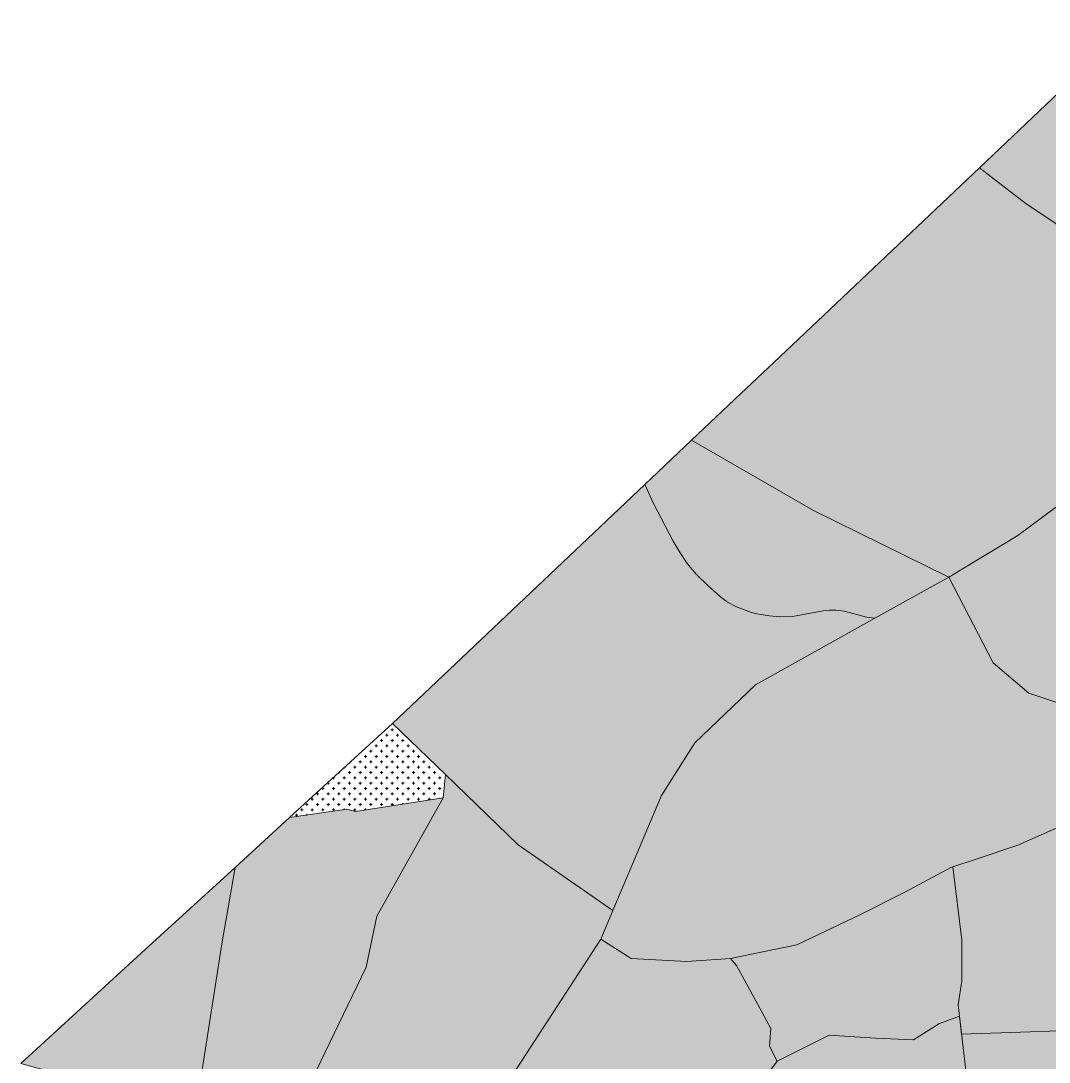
# Model space of a CAD drawing. Header units: metres. Extents: x 541853 to 549675, y 1832829 to 1845715.
# Drawn here: x 546053.6 to 546537.1, y 1834346.3 to 1834835.8 of the extents above; entities that cross this region are included whole.
import ezdxf

# ---------------------------------------------------------------- set-up
doc = ezdxf.new("R2010")
doc.units = ezdxf.units.M
doc.header["$MEASUREMENT"] = 0
doc.layers.add('1', color=7, linetype='Continuous', lineweight=0)

msp = doc.modelspace()

# ---------------------------------------------------------------- hatches: boundary and pattern name
at = {"layer": '1', "linetype": 'Continuous', "lineweight": 0}
for points in [[(546618.48, 1834688.76), (546526.26, 1834749.825), (546504.24, 1834766.775), (546573.03, 1834831.89), (546577.17, 1834835.805), (546613.29, 1834790.115), (546624.99, 1834784.925), (546647.19, 1834783.995), (546636.66, 1834768.035), (546621.09, 1834717.365)], [(546489.9, 1834574.385), (546426.27, 1834605.57), (546368.97, 1834638.735), (546392.13, 1834660.65), (546407.55, 1834675.245), (546504.24, 1834766.775), (546526.26, 1834749.825), (546618.48, 1834688.76), (546562.65, 1834623.765), (546522.39, 1834593.87)], [(546632.79, 1834493.73), (546621.75, 1834495.89), (546586.02, 1834502.895), (546558.75, 1834509.405), (546527.58, 1834519.8), (546510.69, 1834534.095), (546489.9, 1834574.385), (546522.39, 1834593.87), (546562.65, 1834623.765), (546618.48, 1834688.76), (546634.08, 1834670.565), (546650.94, 1834656.27), (546670.44, 1834634.175), (546687.33, 1834612.095), (546710.04, 1834571.565), (546686.88, 1834554.69), (546642.9, 1834516.845)], [(546455.07, 1834554.975), (546451.26, 1834555.575), (546440.61, 1834558.365), (546436.77, 1834558.875), (546433.8, 1834558.845), (546430.74, 1834558.485), (546416.34, 1834555.845), (546410.28, 1834555.665), (546405.54, 1834556.085), (546399.69, 1834557.12), (546397.17, 1834557.78), (546390.09, 1834560.435), (546385.86, 1834562.625), (546382.56, 1834565.145), (546376.71, 1834570.29), (546371.07, 1834575.705), (546366.81, 1834580.685), (546363.51, 1834585.695), (546360.33, 1834591.275), (546350.88, 1834609.185), (546347.49, 1834616.955), (546347.07, 1834617.585), (546346.74, 1834617.675), (546368.97, 1834638.735), (546426.27, 1834605.57), (546489.9, 1834574.385)], [(546331.98, 1834417.65), (546287.43, 1834448.445), (546253.17, 1834481.505), (546228.3, 1834505.565), (546346.74, 1834617.675), (546347.07, 1834617.585), (546347.49, 1834616.955), (546350.88, 1834609.185), (546360.33, 1834591.275), (546363.51, 1834585.695), (546366.81, 1834580.685), (546371.07, 1834575.705), (546376.71, 1834570.29), (546382.56, 1834565.145), (546385.86, 1834562.625), (546390.09, 1834560.435), (546397.17, 1834557.78), (546399.69, 1834557.12), (546405.54, 1834556.085), (546410.28, 1834555.665), (546416.34, 1834555.845), (546430.74, 1834558.485), (546433.8, 1834558.845), (546436.77, 1834558.875), (546440.61, 1834558.365), (546451.26, 1834555.575), (546455.07, 1834554.975), (546399, 1834523.7), (546370.41, 1834496.415), (546354.84, 1834471.725)], [(546366.51, 1834393.74), (546340.53, 1834395.045), (546326.25, 1834404.135), (546331.98, 1834417.65), (546354.84, 1834471.725), (546370.41, 1834496.415), (546399, 1834523.7), (546455.07, 1834554.975), (546489.9, 1834574.385), (546510.69, 1834534.095), (546527.58, 1834519.8), (546558.75, 1834509.405), (546586.02, 1834502.895), (546621.75, 1834495.89), (546562.65, 1834467.825), (546545.76, 1834458.72), (546522.39, 1834448.325), (546503.22, 1834441.935), (546491.7, 1834438.095), (546491.22, 1834437.93), (546469.14, 1834426.23), (546448.35, 1834415.835), (546418.47, 1834401.54), (546402.42, 1834398.195), (546387.3, 1834395.045)], [(546495.87, 1834359.435), (546494.85, 1834368.015), (546494.22, 1834373.325), (546495.93, 1834384.605), (546495.93, 1834403.685), (546491.7, 1834438.095), (546503.22, 1834441.935), (546522.39, 1834448.325), (546545.76, 1834458.72), (546562.65, 1834467.825), (546621.75, 1834495.89), (546632.79, 1834493.73), (546630.84, 1834489.305), (546624.93, 1834362.735), (546569.64, 1834362.045)], [(546281.43, 1834255.575), (546248.01, 1834264.005), (546186, 1834329), (546216, 1834390.995), (546221.01, 1834414.995), (546252.09, 1834470.555), (546253.17, 1834481.505), (546287.43, 1834448.445), (546331.98, 1834417.65), (546326.25, 1834404.135), (546270.66, 1834318.605), (546303.24, 1834297.005), (546305.46, 1834294.695), (546288.57, 1834267.485)], [(546130.53, 1834289.58), (546148.17, 1834402.95), (546154.29, 1834437.885), (546179.91, 1834461.33), (546206.82, 1834465.215), (546210.9, 1834464.21), (546252.09, 1834470.555), (546221.01, 1834414.995), (546216, 1834390.995), (546186, 1834329)], [(546130.53, 1834289.58), (546107.13, 1834293), (546085.71, 1834300.365), (546087.57, 1834338.825), (546074.16, 1834340.085), (546053.58, 1834345.8), (546112.02, 1834399.245), (546154.29, 1834437.885), (546148.17, 1834402.95)], [(546409.11, 1834346.895), (546405.54, 1834353.81), (546406.17, 1834362.12), (546400.05, 1834373.385), (546390.12, 1834391.775), (546387.3, 1834395.045), (546402.42, 1834398.195), (546418.47, 1834401.54), (546448.35, 1834415.835), (546469.14, 1834426.23), (546491.22, 1834437.93), (546491.7, 1834438.095), (546495.93, 1834403.685), (546495.93, 1834384.605), (546494.22, 1834373.325), (546494.85, 1834368.015), (546485.25, 1834364.295), (546473.28, 1834356.78), (546455.34, 1834357.56), (546433.68, 1834358.985)], [(546351.39, 1834266.105), (546305.46, 1834294.695), (546303.24, 1834297.005), (546270.66, 1834318.605), (546326.25, 1834404.135), (546340.53, 1834395.045), (546366.51, 1834393.74), (546387.3, 1834395.045), (546390.12, 1834391.775), (546400.05, 1834373.385), (546406.17, 1834362.12), (546405.54, 1834353.81), (546409.11, 1834346.895), (546385.62, 1834315.395), (546374.82, 1834298.37), (546369.48, 1834289.955)], [(546401.91, 1834263.42), (546373.86, 1834286.355), (546369.48, 1834289.955), (546374.82, 1834298.37), (546385.62, 1834315.395), (546409.11, 1834346.895), (546433.68, 1834358.985), (546455.34, 1834357.56), (546473.28, 1834356.78), (546485.25, 1834364.295), (546494.85, 1834368.015), (546500.25, 1834322.58), (546495.48, 1834314.15), (546483, 1834299.075), (546464.79, 1834277.49), (546421.71, 1834263.735)], [(546606.48, 1834262.34), (546595.47, 1834263.285), (546556.65, 1834266.615), (546508.44, 1834267.53), (546505.47, 1834278.765), (546500.25, 1834322.58), (546494.85, 1834368.015), (546495.87, 1834359.435), (546569.64, 1834362.045), (546624.93, 1834362.735), (546623.94, 1834342.095), (546613.89, 1834292.715), (546606.69, 1834263.135)]]:
    msp.add_hatch(color=53, dxfattribs=at).paths.add_polyline_path(points)
h = msp.add_hatch(dxfattribs=at)
h.set_pattern_fill('CROSS', color=9, scale=10, style=0)
h.paths.add_polyline_path([(546179.91, 1834461.33), (546228.3, 1834505.565), (546253.17, 1834481.505), (546252.09, 1834470.555), (546210.9, 1834464.21), (546206.82, 1834465.215)])

# ---------------------------------------------------------------- linework, layer by layer
at = {"layer": '1', "color": 7, "linetype": 'Continuous', "lineweight": 0, "flags": 128}
for points in [[(546504.24, 1834766.775), (546573.03, 1834831.89), (546577.17, 1834835.805), (546613.29, 1834790.115), (546624.99, 1834784.925), (546647.19, 1834783.995), (546636.66, 1834768.035), (546621.09, 1834717.365), (546618.48, 1834688.76), (546526.26, 1834749.825), (546504.24, 1834766.775)], [(546368.97, 1834638.735), (546392.13, 1834660.65), (546407.55, 1834675.245), (546504.24, 1834766.775), (546526.26, 1834749.825), (546618.48, 1834688.76), (546562.65, 1834623.765), (546522.39, 1834593.87), (546489.9, 1834574.385), (546426.27, 1834605.57), (546368.97, 1834638.735)], [(546489.9, 1834574.385), (546522.39, 1834593.87), (546562.65, 1834623.765), (546618.48, 1834688.76), (546634.08, 1834670.565), (546650.94, 1834656.27), (546670.44, 1834634.175), (546687.33, 1834612.095), (546710.04, 1834571.565), (546686.88, 1834554.69), (546642.9, 1834516.845), (546632.79, 1834493.73), (546621.75, 1834495.89), (546586.02, 1834502.895), (546558.75, 1834509.405), (546527.58, 1834519.8), (546510.69, 1834534.095), (546489.9, 1834574.385)], [(546346.74, 1834617.675), (546368.97, 1834638.735), (546426.27, 1834605.57), (546489.9, 1834574.385), (546455.07, 1834554.975), (546451.26, 1834555.575), (546440.61, 1834558.365), (546436.77, 1834558.875), (546433.8, 1834558.845), (546430.74, 1834558.485), (546416.34, 1834555.845), (546410.28, 1834555.665), (546405.54, 1834556.085), (546399.69, 1834557.12), (546397.17, 1834557.78), (546390.09, 1834560.435), (546385.86, 1834562.625), (546382.56, 1834565.145), (546376.71, 1834570.29), (546371.07, 1834575.705), (546366.81, 1834580.685), (546363.51, 1834585.695), (546360.33, 1834591.275), (546350.88, 1834609.185), (546347.49, 1834616.955), (546347.07, 1834617.585), (546346.74, 1834617.675)], [(546228.3, 1834505.565), (546346.74, 1834617.675), (546347.07, 1834617.585), (546347.49, 1834616.955), (546350.88, 1834609.185), (546360.33, 1834591.275), (546363.51, 1834585.695), (546366.81, 1834580.685), (546371.07, 1834575.705), (546376.71, 1834570.29), (546382.56, 1834565.145), (546385.86, 1834562.625), (546390.09, 1834560.435), (546397.17, 1834557.78), (546399.69, 1834557.12), (546405.54, 1834556.085), (546410.28, 1834555.665), (546416.34, 1834555.845), (546430.74, 1834558.485), (546433.8, 1834558.845), (546436.77, 1834558.875), (546440.61, 1834558.365), (546451.26, 1834555.575), (546455.07, 1834554.975), (546399, 1834523.7), (546370.41, 1834496.415), (546354.84, 1834471.725), (546331.98, 1834417.65), (546287.43, 1834448.445), (546253.17, 1834481.505), (546228.3, 1834505.565)], [(546179.91, 1834461.33), (546228.3, 1834505.565), (546253.17, 1834481.505), (546252.09, 1834470.555), (546210.9, 1834464.21), (546206.82, 1834465.215), (546179.91, 1834461.33)], [(546491.7, 1834438.095), (546503.22, 1834441.935), (546522.39, 1834448.325), (546545.76, 1834458.72), (546562.65, 1834467.825), (546621.75, 1834495.89), (546632.79, 1834493.73), (546630.84, 1834489.305), (546624.93, 1834362.735), (546569.64, 1834362.045), (546495.87, 1834359.435), (546494.85, 1834368.015), (546494.22, 1834373.325), (546495.93, 1834384.605), (546495.93, 1834403.685), (546491.7, 1834438.095)], [(546186, 1834329), (546216, 1834390.995), (546221.01, 1834414.995), (546252.09, 1834470.555), (546253.17, 1834481.505), (546287.43, 1834448.445), (546331.98, 1834417.65), (546326.25, 1834404.135), (546270.66, 1834318.605), (546303.24, 1834297.005), (546305.46, 1834294.695), (546288.57, 1834267.485), (546281.43, 1834255.575), (546248.01, 1834264.005), (546186, 1834329)], [(546154.29, 1834437.885), (546179.91, 1834461.33), (546206.82, 1834465.215), (546210.9, 1834464.21), (546252.09, 1834470.555), (546221.01, 1834414.995), (546216, 1834390.995), (546186, 1834329), (546130.53, 1834289.58), (546148.17, 1834402.95), (546154.29, 1834437.885)], [(546053.58, 1834345.8), (546112.02, 1834399.245), (546154.29, 1834437.885), (546148.17, 1834402.95), (546130.53, 1834289.58), (546107.13, 1834293), (546085.71, 1834300.365), (546087.57, 1834338.825), (546074.16, 1834340.085), (546053.58, 1834345.8)], [(546387.3, 1834395.045), (546402.42, 1834398.195), (546418.47, 1834401.54), (546448.35, 1834415.835), (546469.14, 1834426.23), (546491.22, 1834437.93), (546491.7, 1834438.095), (546495.93, 1834403.685), (546495.93, 1834384.605), (546494.22, 1834373.325), (546494.85, 1834368.015), (546485.25, 1834364.295), (546473.28, 1834356.78), (546455.34, 1834357.56), (546433.68, 1834358.985), (546409.11, 1834346.895), (546405.54, 1834353.81), (546406.17, 1834362.12), (546400.05, 1834373.385), (546390.12, 1834391.775), (546387.3, 1834395.045)], [(546326.25, 1834404.135), (546340.53, 1834395.045), (546366.51, 1834393.74), (546387.3, 1834395.045), (546390.12, 1834391.775), (546400.05, 1834373.385), (546406.17, 1834362.12), (546405.54, 1834353.81), (546409.11, 1834346.895), (546385.62, 1834315.395), (546374.82, 1834298.37), (546369.48, 1834289.955), (546351.39, 1834266.105), (546305.46, 1834294.695), (546303.24, 1834297.005), (546270.66, 1834318.605), (546326.25, 1834404.135)], [(546369.48, 1834289.955), (546374.82, 1834298.37), (546385.62, 1834315.395), (546409.11, 1834346.895), (546433.68, 1834358.985), (546455.34, 1834357.56), (546473.28, 1834356.78), (546485.25, 1834364.295), (546494.85, 1834368.015), (546500.25, 1834322.58), (546495.48, 1834314.15), (546483, 1834299.075), (546464.79, 1834277.49), (546421.71, 1834263.735), (546401.91, 1834263.42), (546373.86, 1834286.355), (546369.48, 1834289.955)], [(546494.85, 1834368.015), (546495.87, 1834359.435), (546569.64, 1834362.045), (546624.93, 1834362.735), (546623.94, 1834342.095), (546613.89, 1834292.715), (546606.69, 1834263.135), (546606.48, 1834262.34), (546595.47, 1834263.285), (546556.65, 1834266.615), (546508.44, 1834267.53), (546505.47, 1834278.765), (546500.25, 1834322.58), (546494.85, 1834368.015)]]:
    msp.add_lwpolyline(points, close=True, dxfattribs=at)
msp.add_lwpolyline([(546545.76, 1834458.72), (546522.39, 1834448.325), (546503.22, 1834441.935), (546491.7, 1834438.095), (546491.22, 1834437.93), (546469.14, 1834426.23), (546448.35, 1834415.835), (546418.47, 1834401.54), (546402.42, 1834398.195), (546387.3, 1834395.045), (546366.51, 1834393.74), (546340.53, 1834395.045), (546326.25, 1834404.135), (546326.25, 1834404.135), (546331.98, 1834417.65), (546354.84, 1834471.725), (546370.41, 1834496.415), (546399, 1834523.7), (546455.07, 1834554.975), (546489.9, 1834574.385), (546510.69, 1834534.095), (546527.58, 1834519.8), (546558.75, 1834509.405)], dxfattribs=at)

doc.saveas('drawing.dxf')
